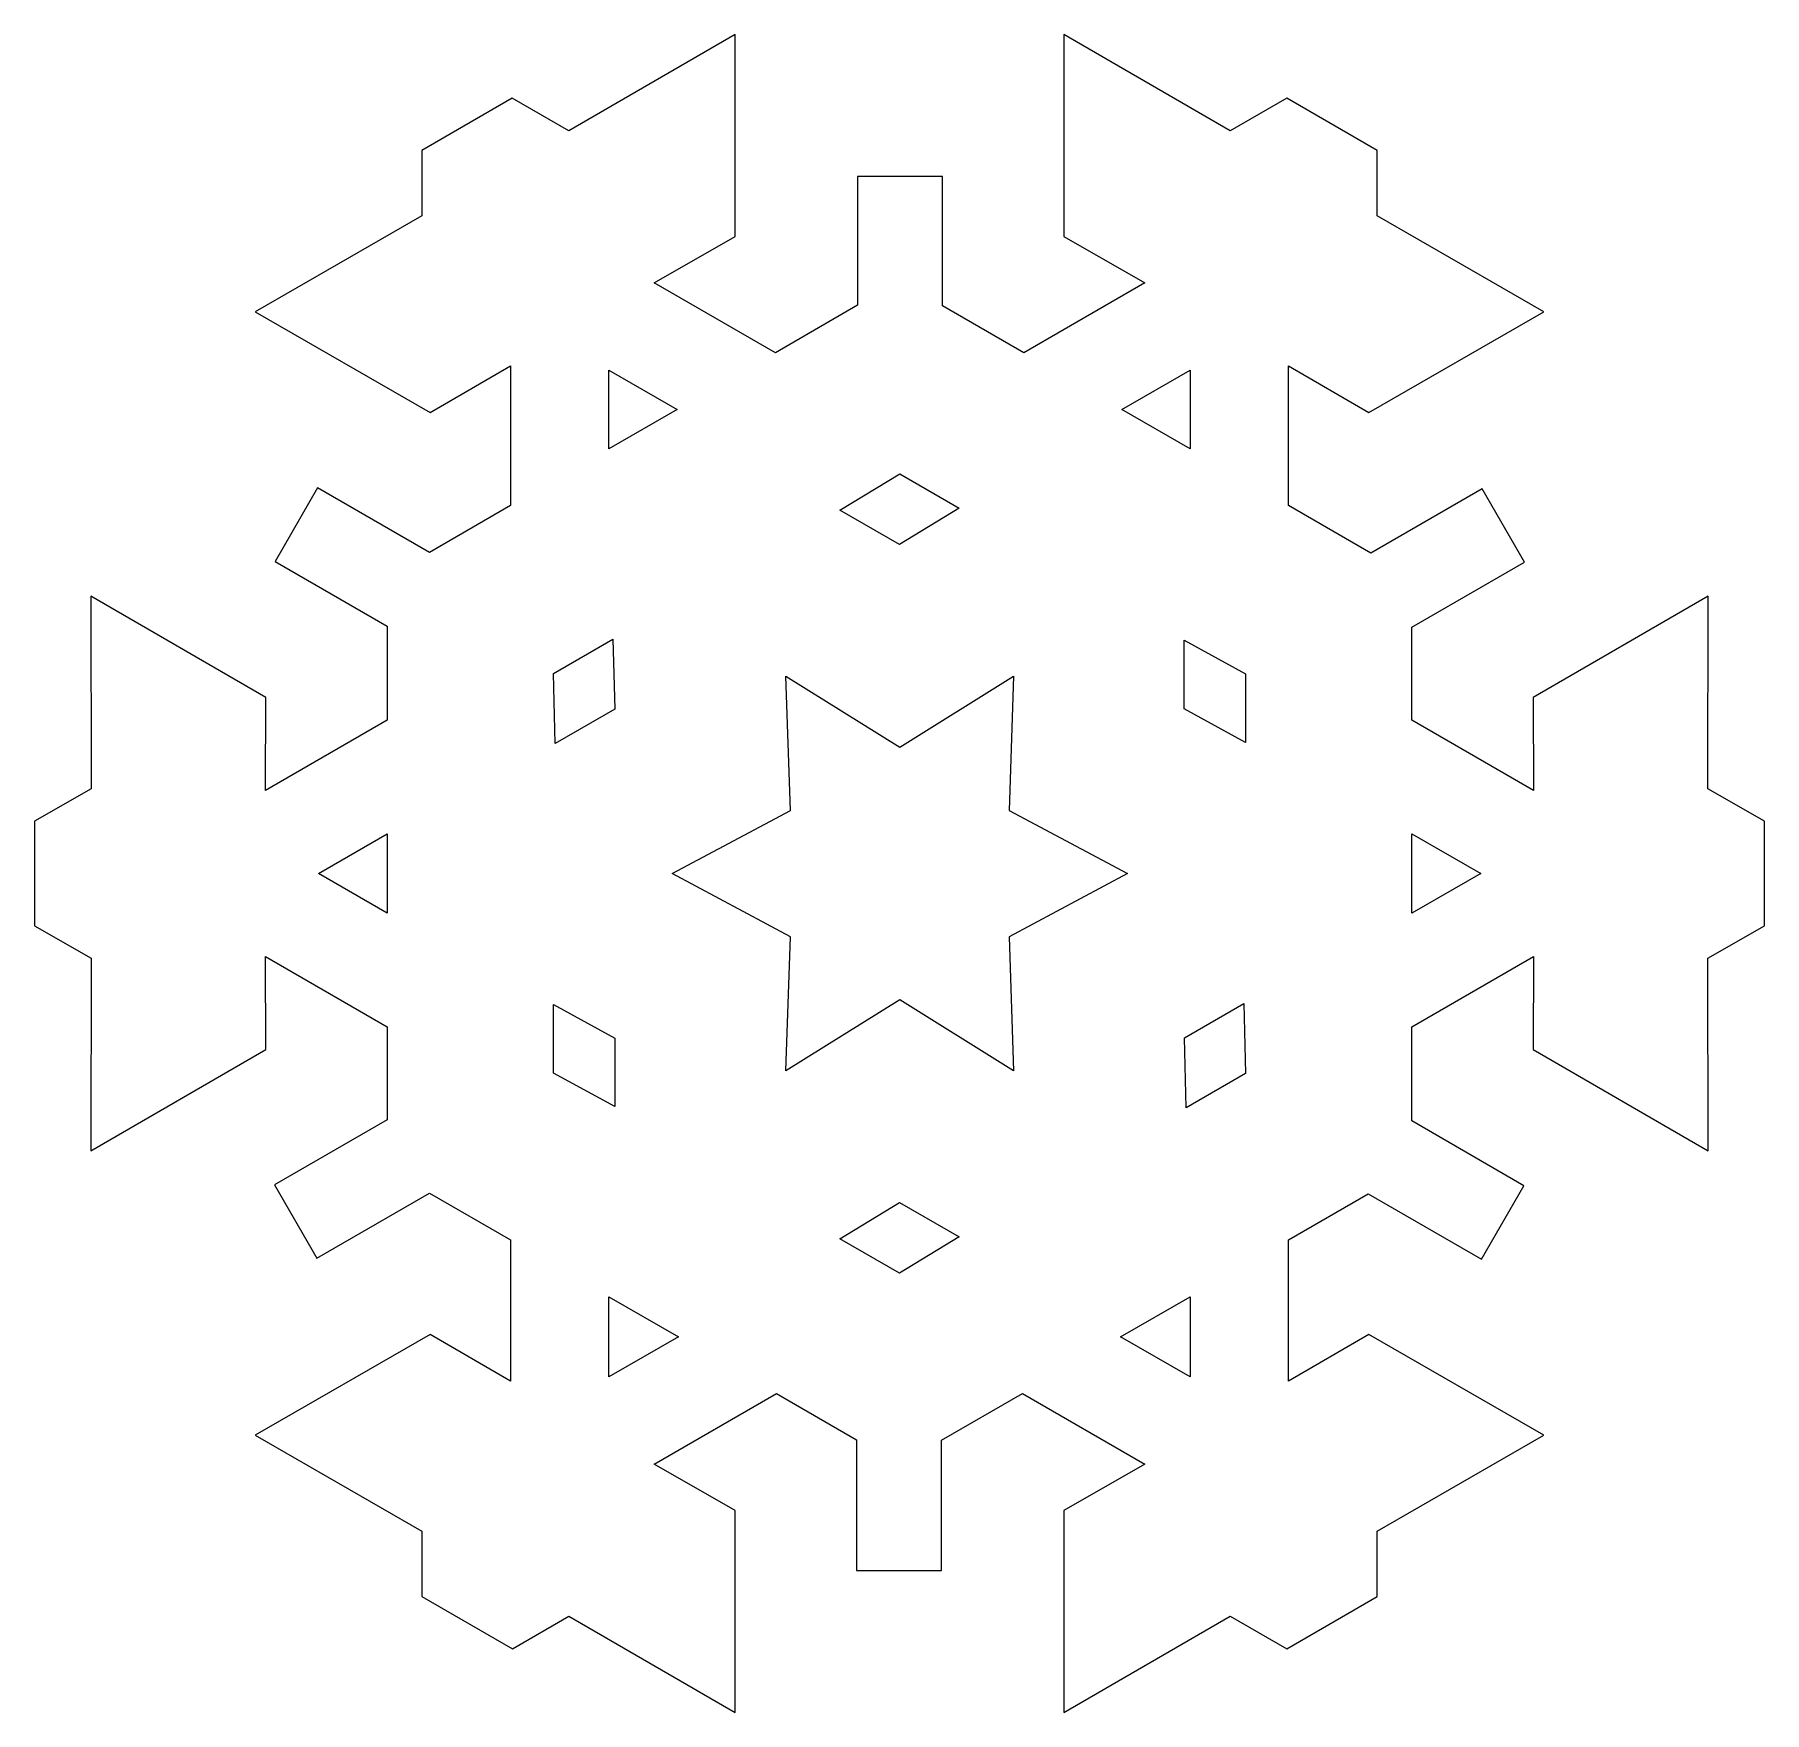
# Model space of a CAD drawing. Header units: centimetres. Extents: x -11.1 to 11.1, y -10.8 to 10.8.
import ezdxf

# ---------------------------------------------------------------- set-up
doc = ezdxf.new("R2010")
doc.units = ezdxf.units.CM
doc.header["$MEASUREMENT"] = 0
doc.layers.add('Camada 1', color=7, linetype='Continuous')

msp = doc.modelspace()

# ---------------------------------------------------------------- linework, layer by layer
at = {"layer": 'Camada 1'}
for points, knots in [([(-2.10518, -10.75165), (-2.10518, -10.75165), (-4.23963, -9.51747), (-4.23963, -9.51747), (-4.23963, -9.51747), (-4.23963, -9.51747), (-4.96255, -9.93636), (-4.96255, -9.93636), (-4.96255, -9.93636), (-4.96255, -9.93636), (-6.1237, -9.26667), (-6.1237, -9.26667), (-6.1237, -9.26667), (-6.1237, -9.26667), (-6.12151, -8.43064), (-6.12151, -8.43064), (-6.12151, -8.43064), (-6.12151, -8.43064), (-8.25905, -7.19866), (-8.25905, -7.19866), (-8.25905, -7.19866), (-8.25905, -7.19866), (-6.01636, -5.9081), (-6.01636, -5.9081), (-6.01636, -5.9081), (-6.01636, -5.9081), (-4.98456, -6.50828), (-4.98456, -6.50828), (-4.98456, -6.50828), (-4.98456, -6.50828), (-4.98456, -4.69681), (-4.98456, -4.69681), (-4.98456, -4.69681), (-4.98456, -4.69681), (-6.02339, -4.09753), (-6.02339, -4.09753), (-6.02339, -4.09753), (-6.02339, -4.09753), (-7.46704, -4.93134), (-7.46704, -4.93134), (-7.46704, -4.93134), (-7.46704, -4.93134), (-8.01131, -3.98929), (-8.01131, -3.98929), (-8.01131, -3.98929), (-8.01131, -3.98929), (-6.56721, -3.15548), (-6.56721, -3.15548), (-6.56721, -3.15548), (-6.56721, -3.15548), (-6.56766, -1.96438), (-6.56766, -1.96438), (-6.56766, -1.96438), (-6.56766, -1.96438), (-8.12878, -1.06329), (-8.12878, -1.06329), (-8.12878, -1.06329), (-8.12878, -1.06329), (-8.12439, -2.25701), (-8.12439, -2.25701), (-8.12439, -2.25701), (-8.12439, -2.25701), (-10.36356, -3.55281), (-10.36356, -3.55281), (-10.36356, -3.55281), (-10.36356, -3.55281), (-10.36181, -1.0866), (-10.36181, -1.0866), (-10.36181, -1.0866), (-10.36181, -1.0866), (-11.08649, -0.67033), (-11.08649, -0.67033), (-11.08649, -0.67033), (-11.08649, -0.67033), (-11.08649, 0.66992), (-11.08649, 0.66992), (-11.08649, 0.66992), (-11.08649, 0.66992), (-10.3618, 1.08704), (-10.3618, 1.08704), (-10.3618, 1.08704), (-10.3618, 1.08704), (-10.36355, 3.5528), (-10.36355, 3.5528), (-10.36355, 3.5528), (-10.36355, 3.5528), (-8.12438, 2.25698), (-8.12438, 2.25698), (-8.12438, 2.25698), (-8.12438, 2.25698), (-8.12877, 1.06281), (-8.12877, 1.06281), (-8.12877, 1.06281), (-8.12877, 1.06281), (-6.56765, 1.96395), (-6.56765, 1.96395), (-6.56765, 1.96395), (-6.56765, 1.96395), (-6.5681, 3.17175), (-6.5681, 3.17175), (-6.5681, 3.17175), (-6.5681, 3.17175), (-8.00426, 4.00072), (-8.00426, 4.00072), (-8.00426, 4.00072), (-8.00426, 4.00072), (-7.45954, 4.94319), (-7.45954, 4.94319), (-7.45954, 4.94319), (-7.45954, 4.94319), (-6.02425, 4.11467), (-6.02425, 4.11467), (-6.02425, 4.11467), (-6.02425, 4.11467), (-4.98454, 4.71527), (-4.98454, 4.71527), (-4.98454, 4.71527), (-4.98454, 4.71527), (-4.98454, 6.5083), (-4.98454, 6.5083), (-4.98454, 6.5083), (-4.98454, 6.5083), (-6.01634, 5.9077), (-6.01634, 5.9077), (-6.01634, 5.9077), (-6.01634, 5.9077), (-8.25903, 7.1991), (-8.25903, 7.1991), (-8.25903, 7.1991), (-8.25903, 7.1991), (-6.12149, 8.43066), (-6.12149, 8.43066), (-6.12149, 8.43066), (-6.12149, 8.43066), (-6.12369, 9.26621), (-6.12369, 9.26621), (-6.12369, 9.26621), (-6.12369, 9.26621), (-4.96296, 9.93635), (-4.96296, 9.93635), (-4.96296, 9.93635), (-4.96296, 9.93635), (-4.23959, 9.51701), (-4.23959, 9.51701), (-4.23959, 9.51701), (-4.23959, 9.51701), (-2.10518, 10.75165), (-2.10518, 10.75165), (-2.10518, 10.75165), (-2.10518, 10.75165), (-2.10738, 8.164), (-2.10738, 8.164), (-2.10738, 8.164), (-2.10738, 8.164), (-3.14359, 7.57133), (-3.14359, 7.57133), (-3.14359, 7.57133), (-3.14359, 7.57133), (-1.59083, 6.6746), (-1.59083, 6.6746), (-1.59083, 6.6746), (-1.59083, 6.6746), (-0.53702, 7.28357), (-0.53702, 7.28357), (-0.53702, 7.28357), (-0.53702, 7.28357), (-0.53702, 8.93224), (-0.53702, 8.93224), (-0.53702, 8.93224), (-0.53702, 8.93224), (0.5511, 8.93224), (0.5511, 8.93224), (0.5511, 8.93224), (0.5511, 8.93224), (0.5511, 7.27521), (0.5511, 7.27521), (0.5511, 7.27521), (0.5511, 7.27521), (1.59168, 6.67461), (1.59168, 6.67461), (1.59168, 6.67461), (1.59168, 6.67461), (3.14402, 7.57134), (3.14402, 7.57134), (3.14402, 7.57134), (3.14402, 7.57134), (2.10783, 8.16401), (2.10783, 8.16401), (2.10783, 8.16401), (2.10783, 8.16401), (2.10518, 10.75165), (2.10518, 10.75165), (2.10518, 10.75165), (2.10518, 10.75165), (4.24008, 9.517), (4.24008, 9.517), (4.24008, 9.517), (4.24008, 9.517), (4.96342, 9.93634), (4.96342, 9.93634), (4.96342, 9.93634), (4.96342, 9.93634), (6.12327, 9.2662), (6.12327, 9.2662), (6.12327, 9.2662), (6.12327, 9.2662), (6.1224, 8.43065), (6.1224, 8.43065), (6.1224, 8.43065), (6.1224, 8.43065), (8.25859, 7.19909), (8.25859, 7.19909), (8.25859, 7.19909), (8.25859, 7.19909), (6.0168, 5.90769), (6.0168, 5.90769), (6.0168, 5.90769), (6.0168, 5.90769), (4.98545, 6.50829), (4.98545, 6.50829), (4.98545, 6.50829), (4.98545, 6.50829), (4.98545, 4.71571), (4.98545, 4.71571), (4.98545, 4.71571), (4.98545, 4.71571), (6.04013, 4.10632), (6.04013, 4.10632), (6.04013, 4.10632), (6.04013, 4.10632), (7.46705, 4.93089), (7.46705, 4.93089), (7.46705, 4.93089), (7.46705, 4.93089), (8.01132, 3.98839), (8.01132, 3.98839), (8.01132, 3.98839), (8.01132, 3.98839), (6.56767, 3.15503), (6.56767, 3.15503), (6.56767, 3.15503), (6.56767, 3.15503), (6.56767, 1.96396), (6.56767, 1.96396), (6.56767, 1.96396), (6.56767, 1.96396), (8.12882, 1.06282), (8.12882, 1.06282), (8.12882, 1.06282), (8.12882, 1.06282), (8.1244, 2.25699), (8.1244, 2.25699), (8.1244, 2.25699), (8.1244, 2.25699), (10.36357, 3.55281), (10.36357, 3.55281), (10.36357, 3.55281), (10.36357, 3.55281), (10.36182, 1.08705), (10.36182, 1.08705), (10.36182, 1.08705), (10.36182, 1.08705), (11.08651, 0.66993), (11.08651, 0.66993), (11.08651, 0.66993), (11.08651, 0.66993), (11.08651, -0.67032), (11.08651, -0.67032), (11.08651, -0.67032), (11.08651, -0.67032), (10.36182, -1.08656), (10.36182, -1.08656), (10.36182, -1.08656), (10.36182, -1.08656), (10.36357, -3.55277), (10.36357, -3.55277), (10.36357, -3.55277), (10.36357, -3.55277), (8.1244, -2.25697), (8.1244, -2.25697), (8.1244, -2.25697), (8.1244, -2.25697), (8.12882, -1.06325), (8.12882, -1.06325), (8.12882, -1.06325), (8.12882, -1.06325), (6.56767, -1.96434), (6.56767, -1.96434), (6.56767, -1.96434), (6.56767, -1.96434), (6.56767, -3.17171), (6.56767, -3.17171), (6.56767, -3.17171), (6.56767, -3.17171), (8.00428, -4.00113), (8.00428, -4.00113), (8.00428, -4.00113), (8.00428, -4.00113), (7.45956, -4.9436), (7.45956, -4.9436), (7.45956, -4.9436), (7.45956, -4.9436), (6.00888, -4.1054), (6.00888, -4.1054), (6.00888, -4.1054), (6.00888, -4.1054), (4.98545, -4.69632), (4.98545, -4.69632), (4.98545, -4.69632), (4.98545, -4.69632), (4.98545, -6.50784), (4.98545, -6.50784), (4.98545, -6.50784), (4.98545, -6.50784), (6.01725, -5.90808), (6.01725, -5.90808), (6.01725, -5.90808), (6.01725, -5.90808), (8.25861, -7.19864), (8.25861, -7.19864), (8.25861, -7.19864), (8.25861, -7.19864), (6.12242, -8.4302), (6.12242, -8.4302), (6.12242, -8.4302), (6.12242, -8.4302), (6.12374, -9.26663), (6.12374, -9.26663), (6.12374, -9.26663), (6.12374, -9.26663), (4.96344, -9.93632), (4.96344, -9.93632), (4.96344, -9.93632), (4.96344, -9.93632), (4.2401, -9.51743), (4.2401, -9.51743), (4.2401, -9.51743), (4.2401, -9.51743), (2.1052, -10.75161), (2.1052, -10.75161), (2.1052, -10.75161), (2.1052, -10.75161), (2.1083, -8.16443), (2.1083, -8.16443), (2.1083, -8.16443), (2.1083, -8.16443), (3.14449, -7.57129), (3.14449, -7.57129), (3.14449, -7.57129), (3.14449, -7.57129), (1.57456, -6.66536), (1.57456, -6.66536), (1.57456, -6.66536), (1.57456, -6.66536), (0.53705, -7.26419), (0.53705, -7.26419), (0.53705, -7.26419), (0.53705, -7.26419), (0.53705, -8.93226), (0.53705, -8.93226), (0.53705, -8.93226), (0.53705, -8.93226), (-0.55107, -8.93224), (-0.55107, -8.93224), (-0.55107, -8.93224), (-0.55107, -8.93224), (-0.55107, -7.25626), (-0.55107, -7.25626), (-0.55107, -7.25626), (-0.55107, -7.25626), (-1.57495, -6.66534), (-1.57495, -6.66534), (-1.57495, -6.66534), (-1.57495, -6.66534), (-3.14356, -7.57127), (-3.14356, -7.57127), (-3.14356, -7.57127), (-3.14356, -7.57127), (-2.10735, -8.16441), (-2.10735, -8.16441), (-2.10735, -8.16441), (-2.10735, -8.16441), (-2.10518, -10.75165), (-2.10518, -10.75165)], [0, 0, 0, 0, 0.01030928, 0.01030928, 0.01030928, 0.01030928, 0.02061856, 0.02061856, 0.02061856, 0.02061856, 0.03092784, 0.03092784, 0.03092784, 0.03092784, 0.04123711, 0.04123711, 0.04123711, 0.04123711, 0.05154639, 0.05154639, 0.05154639, 0.05154639, 0.06185567, 0.06185567, 0.06185567, 0.06185567, 0.07216495, 0.07216495, 0.07216495, 0.07216495, 0.08247423, 0.08247423, 0.08247423, 0.08247423, 0.09278351, 0.09278351, 0.09278351, 0.09278351, 0.10309278, 0.10309278, 0.10309278, 0.10309278, 0.11340206, 0.11340206, 0.11340206, 0.11340206, 0.12371134, 0.12371134, 0.12371134, 0.12371134, 0.13402062, 0.13402062, 0.13402062, 0.13402062, 0.1443299, 0.1443299, 0.1443299, 0.1443299, 0.15463918, 0.15463918, 0.15463918, 0.15463918, 0.16494845, 0.16494845, 0.16494845, 0.16494845, 0.17525773, 0.17525773, 0.17525773, 0.17525773, 0.18556701, 0.18556701, 0.18556701, 0.18556701, 0.19587629, 0.19587629, 0.19587629, 0.19587629, 0.20618557, 0.20618557, 0.20618557, 0.20618557, 0.21649485, 0.21649485, 0.21649485, 0.21649485, 0.22680412, 0.22680412, 0.22680412, 0.22680412, 0.2371134, 0.2371134, 0.2371134, 0.2371134, 0.24742268, 0.24742268, 0.24742268, 0.24742268, 0.25773196, 0.25773196, 0.25773196, 0.25773196, 0.26804124, 0.26804124, 0.26804124, 0.26804124, 0.27835052, 0.27835052, 0.27835052, 0.27835052, 0.28865979, 0.28865979, 0.28865979, 0.28865979, 0.29896907, 0.29896907, 0.29896907, 0.29896907, 0.30927835, 0.30927835, 0.30927835, 0.30927835, 0.31958763, 0.31958763, 0.31958763, 0.31958763, 0.32989691, 0.32989691, 0.32989691, 0.32989691, 0.34020619, 0.34020619, 0.34020619, 0.34020619, 0.35051546, 0.35051546, 0.35051546, 0.35051546, 0.36082474, 0.36082474, 0.36082474, 0.36082474, 0.37113402, 0.37113402, 0.37113402, 0.37113402, 0.3814433, 0.3814433, 0.3814433, 0.3814433, 0.39175258, 0.39175258, 0.39175258, 0.39175258, 0.40206186, 0.40206186, 0.40206186, 0.40206186, 0.41237113, 0.41237113, 0.41237113, 0.41237113, 0.42268041, 0.42268041, 0.42268041, 0.42268041, 0.43298969, 0.43298969, 0.43298969, 0.43298969, 0.44329897, 0.44329897, 0.44329897, 0.44329897, 0.45360825, 0.45360825, 0.45360825, 0.45360825, 0.46391753, 0.46391753, 0.46391753, 0.46391753, 0.4742268, 0.4742268, 0.4742268, 0.4742268, 0.48453608, 0.48453608, 0.48453608, 0.48453608, 0.49484536, 0.49484536, 0.49484536, 0.49484536, 0.50515464, 0.50515464, 0.50515464, 0.50515464, 0.51546392, 0.51546392, 0.51546392, 0.51546392, 0.5257732, 0.5257732, 0.5257732, 0.5257732, 0.53608247, 0.53608247, 0.53608247, 0.53608247, 0.54639175, 0.54639175, 0.54639175, 0.54639175, 0.55670103, 0.55670103, 0.55670103, 0.55670103, 0.56701031, 0.56701031, 0.56701031, 0.56701031, 0.57731959, 0.57731959, 0.57731959, 0.57731959, 0.58762887, 0.58762887, 0.58762887, 0.58762887, 0.59793814, 0.59793814, 0.59793814, 0.59793814, 0.60824742, 0.60824742, 0.60824742, 0.60824742, 0.6185567, 0.6185567, 0.6185567, 0.6185567, 0.62886598, 0.62886598, 0.62886598, 0.62886598, 0.63917526, 0.63917526, 0.63917526, 0.63917526, 0.64948454, 0.64948454, 0.64948454, 0.64948454, 0.65979381, 0.65979381, 0.65979381, 0.65979381, 0.67010309, 0.67010309, 0.67010309, 0.67010309, 0.68041237, 0.68041237, 0.68041237, 0.68041237, 0.69072165, 0.69072165, 0.69072165, 0.69072165, 0.70103093, 0.70103093, 0.70103093, 0.70103093, 0.71134021, 0.71134021, 0.71134021, 0.71134021, 0.72164948, 0.72164948, 0.72164948, 0.72164948, 0.73195876, 0.73195876, 0.73195876, 0.73195876, 0.74226804, 0.74226804, 0.74226804, 0.74226804, 0.75257732, 0.75257732, 0.75257732, 0.75257732, 0.7628866, 0.7628866, 0.7628866, 0.7628866, 0.77319588, 0.77319588, 0.77319588, 0.77319588, 0.78350515, 0.78350515, 0.78350515, 0.78350515, 0.79381443, 0.79381443, 0.79381443, 0.79381443, 0.80412371, 0.80412371, 0.80412371, 0.80412371, 0.81443299, 0.81443299, 0.81443299, 0.81443299, 0.82474227, 0.82474227, 0.82474227, 0.82474227, 0.83505155, 0.83505155, 0.83505155, 0.83505155, 0.84536082, 0.84536082, 0.84536082, 0.84536082, 0.8556701, 0.8556701, 0.8556701, 0.8556701, 0.86597938, 0.86597938, 0.86597938, 0.86597938, 0.87628866, 0.87628866, 0.87628866, 0.87628866, 0.88659794, 0.88659794, 0.88659794, 0.88659794, 0.89690722, 0.89690722, 0.89690722, 0.89690722, 0.90721649, 0.90721649, 0.90721649, 0.90721649, 0.91752577, 0.91752577, 0.91752577, 0.91752577, 0.92783505, 0.92783505, 0.92783505, 0.92783505, 0.93814433, 0.93814433, 0.93814433, 0.93814433, 0.94845361, 0.94845361, 0.94845361, 0.94845361, 0.95876289, 0.95876289, 0.95876289, 0.95876289, 0.96907216, 0.96907216, 0.96907216, 0.96907216, 0.97938144, 0.97938144, 0.97938144, 0.97938144, 1, 1, 1, 1]), ([(-3.72483, 5.4426), (-3.72483, 5.4426), (-2.85099, 5.94727), (-2.85099, 5.94727), (-2.85099, 5.94727), (-2.85099, 5.94727), (-3.72483, 6.45196), (-3.72483, 6.45196), (-3.72483, 6.45196), (-3.72483, 6.45196), (-3.72483, 5.4426), (-3.72483, 5.4426)], [0, 0, 0, 0, 0.25, 0.25, 0.25, 0.25, 0.5, 0.5, 0.5, 0.5, 1, 1, 1, 1]), ([(2.85099, 5.94726), (2.85099, 5.94726), (3.72573, 5.44259), (3.72573, 5.44259), (3.72573, 5.44259), (3.72573, 5.44259), (3.72573, 6.45195), (3.72573, 6.45195), (3.72573, 6.45195), (3.72573, 6.45195), (2.85099, 5.94726), (2.85099, 5.94726)], [0, 0, 0, 0, 0.25, 0.25, 0.25, 0.25, 0.5, 0.5, 0.5, 0.5, 1, 1, 1, 1]), ([(0.00241, 5.12139), (0.00241, 5.12139), (-0.76274, 4.65453), (-0.76274, 4.65453), (-0.76274, 4.65453), (-0.76274, 4.65453), (-0.00111, 4.2154), (-0.00111, 4.2154), (-0.00111, 4.2154), (-0.00111, 4.2154), (0.76407, 4.68181), (0.76407, 4.68181), (0.76407, 4.68181), (0.76407, 4.68181), (0.00241, 5.12139), (0.00241, 5.12139)], [0, 0, 0, 0, 0.2, 0.2, 0.2, 0.2, 0.4, 0.4, 0.4, 0.4, 0.6, 0.6, 0.6, 0.6, 1, 1, 1, 1]), ([(-4.43368, 2.56279), (-4.43368, 2.56279), (-4.41257, 1.66694), (-4.41257, 1.66694), (-4.41257, 1.66694), (-4.41257, 1.66694), (-3.65091, 2.10649), (-3.65091, 2.10649), (-3.65091, 2.10649), (-3.65091, 2.10649), (-3.67247, 3.00277), (-3.67247, 3.00277), (-3.67247, 3.00277), (-3.67247, 3.00277), (-4.43368, 2.56279), (-4.43368, 2.56279)], [0, 0, 0, 0, 0.2, 0.2, 0.2, 0.2, 0.4, 0.4, 0.4, 0.4, 0.6, 0.6, 0.6, 0.6, 1, 1, 1, 1]), ([(4.43677, 2.55883), (4.43677, 2.55883), (3.65006, 2.98873), (3.65006, 2.98873), (3.65006, 2.98873), (3.65006, 2.98873), (3.65006, 2.10873), (3.65006, 2.10873), (3.65006, 2.10873), (3.65006, 2.10873), (4.43677, 1.67928), (4.43677, 1.67928), (4.43677, 1.67928), (4.43677, 1.67928), (4.43677, 2.55883), (4.43677, 2.55883)], [0, 0, 0, 0, 0.2, 0.2, 0.2, 0.2, 0.4, 0.4, 0.4, 0.4, 0.6, 0.6, 0.6, 0.6, 1, 1, 1, 1]), ([(1.40647, 0.80937), (1.40647, 0.80937), (1.46325, 2.52845), (1.46325, 2.52845), (1.46325, 2.52845), (1.46325, 2.52845), (0.00376, 1.61942), (0.00376, 1.61942), (0.00376, 1.61942), (0.00376, 1.61942), (-1.45528, 2.52845), (-1.45528, 2.52845), (-1.45528, 2.52845), (-1.45528, 2.52845), (-1.39898, 0.80937), (-1.39898, 0.80937), (-1.39898, 0.80937), (-1.39898, 0.80937), (-2.91523, 0.00019), (-2.91523, 0.00019), (-2.91523, 0.00019), (-2.91523, 0.00019), (-1.39898, -0.81031), (-1.39898, -0.81031), (-1.39898, -0.81031), (-1.39898, -0.81031), (-1.45528, -2.52809), (-1.45528, -2.52809), (-1.45528, -2.52809), (-1.45528, -2.52809), (0.00376, -1.61906), (0.00376, -1.61906), (0.00376, -1.61906), (0.00376, -1.61906), (1.46325, -2.52764), (1.46325, -2.52764), (1.46325, -2.52764), (1.46325, -2.52764), (1.40647, -0.80986), (1.40647, -0.80986), (1.40647, -0.80986), (1.40647, -0.80986), (2.92272, 0.00016), (2.92272, 0.00016), (2.92272, 0.00016), (2.92272, 0.00016), (1.40647, 0.80937), (1.40647, 0.80937)], [0, 0, 0, 0, 0.07692308, 0.07692308, 0.07692308, 0.07692308, 0.15384615, 0.15384615, 0.15384615, 0.15384615, 0.23076923, 0.23076923, 0.23076923, 0.23076923, 0.30769231, 0.30769231, 0.30769231, 0.30769231, 0.38461538, 0.38461538, 0.38461538, 0.38461538, 0.46153846, 0.46153846, 0.46153846, 0.46153846, 0.53846154, 0.53846154, 0.53846154, 0.53846154, 0.61538462, 0.61538462, 0.61538462, 0.61538462, 0.69230769, 0.69230769, 0.69230769, 0.69230769, 0.76923077, 0.76923077, 0.76923077, 0.76923077, 0.84615385, 0.84615385, 0.84615385, 0.84615385, 1, 1, 1, 1]), ([(-6.56767, -0.50931), (-6.56767, -0.50931), (-6.56767, 0.50931), (-6.56767, 0.50931), (-6.56767, 0.50931), (-6.56767, 0.50931), (-7.44945, 0.00023), (-7.44945, 0.00023), (-7.44945, 0.00023), (-7.44945, 0.00023), (-6.56767, -0.50931), (-6.56767, -0.50931)], [0, 0, 0, 0, 0.25, 0.25, 0.25, 0.25, 0.5, 0.5, 0.5, 0.5, 1, 1, 1, 1]), ([(6.56767, 0.50928), (6.56767, 0.50928), (6.56767, -0.50934), (6.56767, -0.50934), (6.56767, -0.50934), (6.56767, -0.50934), (7.45032, 0.00019), (7.45032, 0.00019), (7.45032, 0.00019), (7.45032, 0.00019), (6.56767, 0.50928), (6.56767, 0.50928)], [0, 0, 0, 0, 0.25, 0.25, 0.25, 0.25, 0.5, 0.5, 0.5, 0.5, 1, 1, 1, 1]), ([(-4.4363, -2.55885), (-4.4363, -2.55885), (-3.64959, -2.98827), (-3.64959, -2.98827), (-3.64959, -2.98827), (-3.64959, -2.98827), (-3.64959, -2.10956), (-3.64959, -2.10956), (-3.64959, -2.10956), (-3.64959, -2.10956), (-4.4363, -1.67924), (-4.4363, -1.67924), (-4.4363, -1.67924), (-4.4363, -1.67924), (-4.4363, -2.55885), (-4.4363, -2.55885)], [0, 0, 0, 0, 0.2, 0.2, 0.2, 0.2, 0.4, 0.4, 0.4, 0.4, 0.6, 0.6, 0.6, 0.6, 1, 1, 1, 1]), ([(4.4341, -2.56279), (4.4341, -2.56279), (4.41299, -1.66609), (4.41299, -1.66609), (4.41299, -1.66609), (4.41299, -1.66609), (3.65178, -2.10607), (3.65178, -2.10607), (3.65178, -2.10607), (3.65178, -2.10607), (3.67244, -3.00282), (3.67244, -3.00282), (3.67244, -3.00282), (3.67244, -3.00282), (4.4341, -2.56279), (4.4341, -2.56279)], [0, 0, 0, 0, 0.2, 0.2, 0.2, 0.2, 0.4, 0.4, 0.4, 0.4, 0.6, 0.6, 0.6, 0.6, 1, 1, 1, 1]), ([(-0.00198, -5.12139), (-0.00198, -5.12139), (0.76364, -4.65501), (0.76364, -4.65501), (0.76364, -4.65501), (0.76364, -4.65501), (0.00153, -4.21498), (0.00153, -4.21498), (0.00153, -4.21498), (0.00153, -4.21498), (-0.76362, -4.68184), (-0.76362, -4.68184), (-0.76362, -4.68184), (-0.76362, -4.68184), (-0.00198, -5.12139), (-0.00198, -5.12139)], [0, 0, 0, 0, 0.2, 0.2, 0.2, 0.2, 0.4, 0.4, 0.4, 0.4, 0.6, 0.6, 0.6, 0.6, 1, 1, 1, 1]), ([(-3.72483, -6.45196), (-3.72483, -6.45196), (-2.83427, -5.93803), (-2.83427, -5.93803), (-2.83427, -5.93803), (-2.83427, -5.93803), (-3.72483, -5.42371), (-3.72483, -5.42371), (-3.72483, -5.42371), (-3.72483, -5.42371), (-3.72483, -6.45196), (-3.72483, -6.45196)], [0, 0, 0, 0, 0.25, 0.25, 0.25, 0.25, 0.5, 0.5, 0.5, 0.5, 1, 1, 1, 1]), ([(3.72573, -5.42371), (3.72573, -5.42371), (2.83472, -5.93803), (2.83472, -5.93803), (2.83472, -5.93803), (2.83472, -5.93803), (3.72573, -6.45196), (3.72573, -6.45196), (3.72573, -6.45196), (3.72573, -6.45196), (3.72573, -5.42371), (3.72573, -5.42371)], [0, 0, 0, 0, 0.25, 0.25, 0.25, 0.25, 0.5, 0.5, 0.5, 0.5, 1, 1, 1, 1])]:
    msp.add_open_spline(points, degree=3, knots=knots, dxfattribs=at)

doc.saveas('drawing.dxf')
